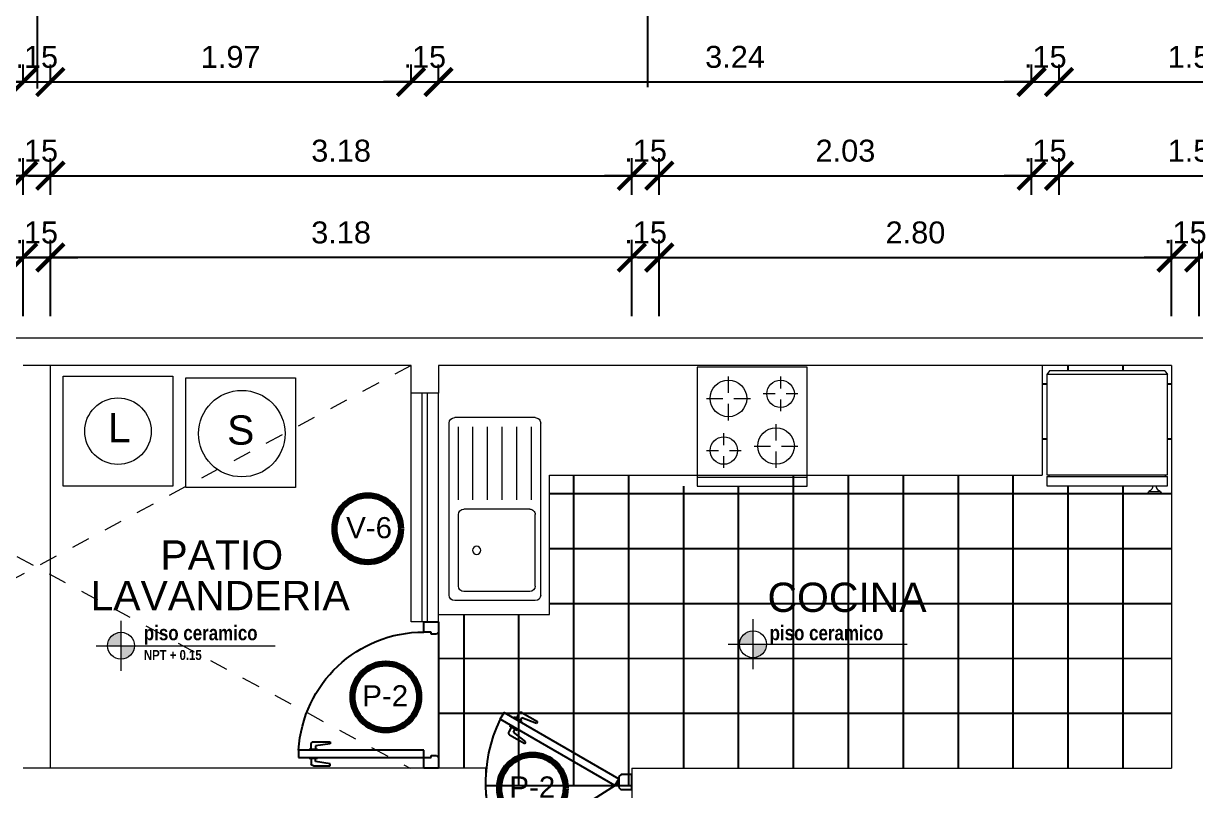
# Model space of a CAD drawing. Header units: millimetres. Extents: x 2204.1 to 2242.3, y 1175.1 to 1221.8.
# Drawn here: x 2222.77 to 2229.17, y 1212.02 to 1216.21 of the extents above; entities that cross this region are included whole.
import ezdxf
from ezdxf.enums import TextEntityAlignment as Align

# ---------------------------------------------------------------- set-up
doc = ezdxf.new("R2010")
doc.units = ezdxf.units.MM
doc.linetypes.add('DASHDOT', pattern=[1, 0.5, -0.25, 0, -0.25])
doc.linetypes.add('HIDDEN2', pattern=[0.1875, 0.125, -0.0625])
for name, color, linetype, lineweight in [('01', 1, 'Continuous', 5), ('mobiliario', 2, 'Continuous', 18), ('MURO ALTO', 6, 'Continuous', 18), ('MURO BAJO', 3, 'Continuous', 18), ('puertas', 2, 'Continuous', 13), ('TEXTO', 4, 'Continuous', 5), ('VIDRIOS', 124, 'Continuous', 18)]:
    doc.layers.add(name, color=color, linetype=linetype, lineweight=lineweight)
for name, color, linetype in [('02', 7, 'Continuous'), ('06', 6, 'Continuous'), ('CORTE', 8, 'Continuous'), ('DETALLES PUERTAS', 8, 'Continuous'), ('muros', 1, 'Continuous'), ('Textura LINEAS', 253, 'HIDDEN2')]:
    doc.layers.add(name, color=color, linetype=linetype)
doc.styles.add('ROMAND', font='arial.ttf')
doc.styles.get("Standard").update_dxf_attribs({"font": 'arial.ttf'})
doc.styles.add('technicbold', font='techb___.ttf', dxfattribs={"height": 0.17})
doc.dimstyles.new('ARVIM', dxfattribs={"dimscale": 0.12, "dimtxt": 1, "dimasz": 1.25, "dimexe": 0.8, "dimexo": 1, "dimtad": 2, "dimtih": 1, "dimtoh": 1, "dimzin": 4, "dimdsep": 46, "dimtxsty": 'ROMAND', "dimblk": 'ARCHTICK', "dimcen": 0, "dimdle": 1, "dimclrd": 1, "dimclre": 1, "dimclrt": 251, "dimadec": 0, "dimazin": 0, "dimtfac": 1, "dimtix": 1, "dimtmove": 0, "dimatfit": 3, "dimldrblk": 'ARCHTICK', "dimfxl": 1, "dimarcsym": 0})

# ---------------------------------------------------------------- blocks, each defined once
blk = doc.blocks.new('REFR')
for p, q in [((-23.389, 640.2379), (-23.369, 640.2529)), ((-23.369, 640.2529), (-22.8279, 640.2529)), ((-23.369, 639.6014), (-23.369, 640.2529)), ((-22.8279, 640.2529), (-22.8279, 639.6014)), ((-22.8179, 640.2529), (-22.8179, 639.6014)), ((-22.8179, 640.2529), (-22.7679, 640.2529)), ((-22.7679, 640.2529), (-22.7679, 639.6014)), ((-23.389, 639.6164), (-23.389, 640.2379)), ((-22.8279, 640.2429), (-22.8179, 640.2429)), ((-22.7379, 639.7014), (-22.7379, 639.6414)), ((-22.7279, 639.7014), (-22.7279, 639.6414)), ((-23.389, 639.6164), (-23.369, 639.6014)), ((-22.8279, 639.6014), (-23.369, 639.6014)), ((-22.8179, 639.6114), (-22.8279, 639.6114)), ((-22.7679, 639.6014), (-22.8179, 639.6014))]:
    blk.add_line(p, q)
for centre, radius, start, end in [((-22.7668, 639.7122), 0.0308, 267.90001, 339.48012), ((-22.7329, 639.7014), 0.005, 0, 180), ((-22.7668, 639.6306), 0.0308, 20.51988, 92.09999), ((-22.7329, 639.6414), 0.005, 180, 0)]:
    blk.add_arc(centre, radius, start, end)
blk = doc.blocks.new('BVCXX')
at = {"layer": 'mobiliario'}
for p, q in [((8.1577, -70.0342), (7.5577, -70.0342)), ((7.5577, -70.0342), (7.5577, -70.6842)), ((8.1577, -70.6842), (8.1577, -70.0342)), ((8.1577, -70.0842), (7.5577, -70.0842)), ((7.7277, -70.1342), (7.7277, -70.2242)), ((8.0127, -70.1342), (8.0127, -70.1992)), ((7.9827, -70.2292), (7.9177, -70.2292)), ((8.1077, -70.2292), (8.0427, -70.2292)), ((7.6977, -70.2542), (7.6077, -70.2542)), ((7.7277, -70.2842), (7.7277, -70.3742)), ((7.8477, -70.2542), (7.7577, -70.2542)), ((8.0127, -70.2592), (8.0127, -70.3242)), ((7.9877, -70.3942), (7.9877, -70.4842)), ((7.7027, -70.5092), (7.7027, -70.4442)), ((7.6077, -70.5392), (7.6727, -70.5392)), ((7.7327, -70.5392), (7.7977, -70.5392)), ((7.9577, -70.5142), (7.8677, -70.5142)), ((7.9877, -70.5442), (7.9877, -70.6342)), ((8.1077, -70.5142), (8.0177, -70.5142)), ((7.7027, -70.6342), (7.7027, -70.5692)), ((7.5577, -70.6842), (8.1577, -70.6842))]:
    blk.add_line(p, q, dxfattribs=at)
for centre, radius in [((7.7277, -70.2542), 0.1), ((8.0127, -70.2292), 0.075), ((7.9877, -70.5142), 0.1), ((7.7027, -70.5392), 0.075)]:
    blk.add_circle(centre, radius, dxfattribs=at)
blk = doc.blocks.new('puerta vai ven')
at = {"layer": '02'}
for p, q in [((656.305, 163.5864), (656.305, 163.5346)), ((656.379, 163.5864), (656.305, 163.5864)), ((656.379, 163.5864), (656.379, 163.5346)), ((656.305, 163.5346), (656.3156, 163.524)), ((656.3156, 163.524), (656.3684, 163.524)), ((656.3462, 163.524), (656.6918, 162.9817)), ((656.3684, 163.524), (656.379, 163.5346)), ((656.01, 163.0614), (656.0523, 163.1347)), ((656.0615, 163.1294), (656.0336, 163.06)), ((656.0523, 163.1347), (656.0615, 163.1294)), ((656.1485, 163.0791), (656.1023, 163.0203)), ((656.1153, 163.0006), (656.1576, 163.0738)), ((656.1576, 163.0738), (656.1485, 163.0791)), ((656.0368, 163.0337), (656.0139, 163.0469)), ((656.0526, 163.0612), (656.0315, 163.0246)), ((656.0315, 163.0246), (656.0361, 163.0219)), ((656.0336, 163.06), (656.0474, 163.052)), ((656.0572, 163.0585), (656.0526, 163.0612)), ((656.0727, 163.0008), (656.0939, 163.0374)), ((656.1023, 163.0203), (656.0886, 163.0282)), ((656.0939, 163.0374), (656.0893, 163.04)), ((656.0681, 163.0034), (656.0727, 163.0008)), ((656.078, 163.0099), (656.1009, 162.9967))]:
    blk.add_line(p, q, dxfattribs=at)
blk.add_lwpolyline([(656.326, 163.524), (656.358, 163.5055), (656.0408, 162.956), (656.0087, 162.9745)], close=True, dxfattribs=at)
for centre, radius, start, end in [((656.0192, 163.0561), 0.0106, 150, 240), ((656.3426, 163.5698), 0.6839, 243.8159, 300.7054), ((656.1062, 163.0059), 0.0106, 240, 330)]:
    blk.add_arc(centre, radius, start, end, dxfattribs=at)
blk = doc.blocks.new('A$C36C01319')
at = {"layer": '02', "xscale": 1.140943848105845, "yscale": 1.140943848105845, "zscale": 1.140943848105845, "rotation": 89.99999999996574}
blk.add_blockref('puerta vai ven', (186.6428, -748.4691), dxfattribs=at)
blk = doc.blocks.new('p7')
at = {"layer": 'DETALLES PUERTAS', "color": 0, "linetype": 'ByBlock'}
for p, q in [((0.6139, 0.035), (0.6139, 0.635)), ((0.6139, 0.635), (0.6489, 0.635)), ((0.6489, 0.635), (0.6489, 0.035)), ((0.5739, 0.5632), (0.5739, 0.4832)), ((0.6089, 0.5732), (0.5839, 0.5732)), ((0.6089, 0.5832), (0.6089, 0.5432)), ((0.6139, 0.5832), (0.6089, 0.5832)), ((0.6539, 0.5832), (0.6489, 0.5832)), ((0.6539, 0.5432), (0.6539, 0.5832)), ((0.6539, 0.5732), (0.6789, 0.5732)), ((0.6889, 0.5632), (0.6889, 0.4832)), ((0.5839, 0.4832), (0.5939, 0.5532)), ((0.5939, 0.5532), (0.6089, 0.5532)), ((0.6089, 0.5432), (0.6139, 0.5432)), ((0.6489, 0.5432), (0.6539, 0.5432)), ((0.6689, 0.5532), (0.6539, 0.5532)), ((0.6789, 0.4832), (0.6689, 0.5532)), ((0.5739, 0.4832), (0.5839, 0.4832)), ((0.6889, 0.4832), (0.6789, 0.4832)), ((0.0489, 0.035), (0, 0.035)), ((0, 0.035), (0, -0.035)), ((0.0489, 0), (0.0489, 0.035)), ((0.0589, 0), (0.0489, 0)), ((0.0589, -0.025), (0.0589, 0)), ((0.6489, 0.035), (0.6139, 0.035)), ((0.6389, 0), (0.6389, -0.025)), ((0.6489, 0), (0.6389, 0)), ((0.6489, 0.035), (0.6489, 0)), ((0.7, 0.035), (0.6489, 0.035)), ((0.7, -0.035), (0.7, 0.035)), ((0, -0.035), (0.0489, -0.035)), ((0.0489, -0.035), (0.0589, -0.025)), ((0.6389, -0.025), (0.6489, -0.035)), ((0.6489, -0.035), (0.7, -0.035))]:
    blk.add_line(p, q, dxfattribs=at)
for centre, radius, start, end in [((0.6489, 0.035), 0.6, 93.3442, 180), ((0.5839, 0.5632), 0.01, 90, 180), ((0.6789, 0.5632), 0.01, 0, 90)]:
    blk.add_arc(centre, radius, start, end, dxfattribs=at)
blk = doc.blocks.new('lav')
for p, q in [((0, 0.47), (0, -0.47)), ((0.47, 0.5), (0.03, 0.5)), ((0.44, 0.45), (0.08, 0.45)), ((0.5, 0.47), (0.5, -0.47)), ((0.05, 0.42), (0.05, 0.03)), ((0.47, 0.42), (0.47, 0.03)), ((0.44, 0), (0.08, 0)), ((0.05, -0.05), (0.05, -0.45)), ((0.13, -0.05), (0.13, -0.45)), ((0.21, -0.05), (0.21, -0.45)), ((0.29, -0.05), (0.29, -0.45)), ((0.37, -0.05), (0.37, -0.45)), ((0.45, -0.05), (0.45, -0.45)), ((0.47, -0.5), (0.03, -0.5))]:
    blk.add_line(p, q)
blk.add_circle((0.15, 0.225), 0.0227)
for centre, start, end in [((0.03, 0.47), 90, 180), ((0.08, 0.42), 90, 180), ((0.44, 0.42), 0, 90), ((0.47, 0.47), 0, 90), ((0.08, 0.03), 180, 270), ((0.44, 0.03), 270, 0), ((0.03, -0.47), 180, 270), ((0.47, -0.47), 270, 0)]:
    blk.add_arc(centre, 0.03, start, end)
blk = doc.blocks.new('Nivel')
at = {"layer": '01', "ltscale": 0.8}
h = blk.add_hatch(color=256, dxfattribs=at)
h.paths.add_polyline_path([(0, 0), (0, 0.14, 0.414214), (-0.14, 0)])
h.paths.add_polyline_path([(0, 0), (0, -0.14, 0.414214), (0.14, 0)])
for p, q in [((0, 0.26), (0, -0.26)), ((-0.26, 0), (1.606, 0)), ((0, 0), (0, 0)), ((0, 0), (0, 0))]:
    blk.add_line(p, q, dxfattribs=at)
blk.add_circle((0, 0), 0.14, dxfattribs=at)
blk = doc.blocks.new('_ARCHTICK')
at = {"color": 0, "linetype": 'ByBlock', "const_width": 0.15}
blk.add_lwpolyline([(-0.5, -0.5), (0.5, 0.5)], dxfattribs=at)
blk = doc.blocks.new('*D90')
at = {"layer": 'DEFPOINTS', "color": 0, "transparency": 16777216}
for p in [(2222.7703, 1215.8877), (2222.7703, 1215.3327), (2220.8, 1214.3385)]:
    blk.add_point(p, dxfattribs=at)
at = {"layer": 'muros', "color": 1, "lineweight": -2, "transparency": 16777216}
for p, q in [((2220.8, 1215.8757), (2220.8, 1215.9837)), ((2222.7703, 1215.8757), (2222.7703, 1215.9837)), ((2220.68, 1215.8877), (2222.8903, 1215.8877))]:
    blk.add_line(p, q, dxfattribs=at)
at = {"layer": 'muros', "color": 1, "lineweight": -2, "transparency": 16777216, "xscale": 0.15, "yscale": 0.15, "zscale": 0.15, "rotation": 180}
blk.add_blockref('_ARCHTICK', (2220.8, 1215.8877), dxfattribs=at)
at = {"layer": 'muros', "color": 1, "lineweight": -2, "transparency": 16777216, "xscale": 0.15, "yscale": 0.15, "zscale": 0.15}
blk.add_blockref('_ARCHTICK', (2222.7703, 1215.8877), dxfattribs=at)
at = {"layer": 'muros', "color": 251, "lineweight": 200, "transparency": 16777216, "insert": (2221.7851, 1216.024), "char_height": 0.12, "attachment_point": 5, "style": 'ROMAND'}
blk.add_mtext('1.97', dxfattribs=at)
blk = doc.blocks.new('*D91')
at = {"layer": 'DEFPOINTS', "color": 0, "transparency": 16777216}
for p in [(2222.9191, 1215.8877), (2222.7703, 1215.3327), (2222.9191, 1215.3327)]:
    blk.add_point(p, dxfattribs=at)
at = {"layer": 'muros', "color": 1, "lineweight": -2, "transparency": 16777216}
for p, q in [((2222.7703, 1215.8757), (2222.7703, 1215.9837)), ((2222.9191, 1215.8757), (2222.9191, 1215.9837)), ((2222.7703, 1215.8877), (2222.6203, 1215.8877)), ((2222.7703, 1215.8877), (2222.9191, 1215.8877)), ((2222.9191, 1215.8877), (2223.0691, 1215.8877))]:
    blk.add_line(p, q, dxfattribs=at)
at = {"layer": 'muros', "color": 1, "lineweight": -2, "transparency": 16777216, "xscale": 0.15, "yscale": 0.15, "zscale": 0.15}
blk.add_blockref('_ARCHTICK', (2222.7703, 1215.8877), dxfattribs=at)
at = {"layer": 'muros', "color": 1, "lineweight": -2, "transparency": 16777216, "xscale": 0.15, "yscale": 0.15, "zscale": 0.15, "rotation": 180}
blk.add_blockref('_ARCHTICK', (2222.9191, 1215.8877), dxfattribs=at)
at = {"layer": 'muros', "color": 251, "lineweight": 200, "transparency": 16777216, "insert": (2222.8447, 1216.024), "char_height": 0.12, "attachment_point": 5, "style": 'ROMAND'}
blk.add_mtext('.15', dxfattribs=at)
blk = doc.blocks.new('*D92')
at = {"layer": 'DEFPOINTS', "color": 0, "transparency": 16777216}
for p in [(2224.8893, 1215.8877), (2222.9191, 1215.3327), (2224.8893, 1214.3385)]:
    blk.add_point(p, dxfattribs=at)
at = {"layer": 'muros', "color": 1, "lineweight": -2, "transparency": 16777216}
for p, q in [((2222.9191, 1215.8757), (2222.9191, 1215.9837)), ((2224.8893, 1215.8757), (2224.8893, 1215.9837)), ((2222.7991, 1215.8877), (2225.0093, 1215.8877))]:
    blk.add_line(p, q, dxfattribs=at)
at = {"layer": 'muros', "color": 1, "lineweight": -2, "transparency": 16777216, "xscale": 0.15, "yscale": 0.15, "zscale": 0.15, "rotation": 180}
blk.add_blockref('_ARCHTICK', (2222.9191, 1215.8877), dxfattribs=at)
at = {"layer": 'muros', "color": 1, "lineweight": -2, "transparency": 16777216, "xscale": 0.15, "yscale": 0.15, "zscale": 0.15}
blk.add_blockref('_ARCHTICK', (2224.8893, 1215.8877), dxfattribs=at)
at = {"layer": 'muros', "color": 251, "lineweight": 200, "transparency": 16777216, "insert": (2223.9042, 1216.024), "char_height": 0.12, "attachment_point": 5, "style": 'ROMAND'}
blk.add_mtext('1.97', dxfattribs=at)
blk = doc.blocks.new('*D93')
at = {"layer": 'DEFPOINTS', "color": 0, "transparency": 16777216}
for p in [(2225.0393, 1215.8878), (2224.8893, 1214.3385), (2225.0393, 1214.3385)]:
    blk.add_point(p, dxfattribs=at)
at = {"layer": 'muros', "color": 1, "lineweight": -2, "transparency": 16777216}
for p, q in [((2224.8893, 1215.8758), (2224.8893, 1215.9838)), ((2225.0393, 1215.8758), (2225.0393, 1215.9838)), ((2224.8893, 1215.8878), (2224.7393, 1215.8878)), ((2224.8893, 1215.8878), (2225.0393, 1215.8878)), ((2225.0393, 1215.8878), (2225.1893, 1215.8878))]:
    blk.add_line(p, q, dxfattribs=at)
at = {"layer": 'muros', "color": 1, "lineweight": -2, "transparency": 16777216, "xscale": 0.15, "yscale": 0.15, "zscale": 0.15}
blk.add_blockref('_ARCHTICK', (2224.8893, 1215.8878), dxfattribs=at)
at = {"layer": 'muros', "color": 1, "lineweight": -2, "transparency": 16777216, "xscale": 0.15, "yscale": 0.15, "zscale": 0.15, "rotation": 180}
blk.add_blockref('_ARCHTICK', (2225.0393, 1215.8878), dxfattribs=at)
at = {"layer": 'muros', "color": 251, "lineweight": 200, "transparency": 16777216, "insert": (2224.9643, 1216.0241), "char_height": 0.12, "attachment_point": 5, "style": 'ROMAND'}
blk.add_mtext('.15', dxfattribs=at)
blk = doc.blocks.new('*D94')
at = {"layer": 'DEFPOINTS', "color": 0, "transparency": 16777216}
for p in [(2228.2788, 1215.8878), (2228.2788, 1215.3328), (2225.0393, 1214.3385)]:
    blk.add_point(p, dxfattribs=at)
at = {"layer": 'muros', "color": 1, "lineweight": -2, "transparency": 16777216}
for p, q in [((2225.0393, 1215.8758), (2225.0393, 1215.9838)), ((2228.2788, 1215.8758), (2228.2788, 1215.9838)), ((2224.9193, 1215.8878), (2228.3988, 1215.8878))]:
    blk.add_line(p, q, dxfattribs=at)
at = {"layer": 'muros', "color": 1, "lineweight": -2, "transparency": 16777216, "xscale": 0.15, "yscale": 0.15, "zscale": 0.15, "rotation": 180}
blk.add_blockref('_ARCHTICK', (2225.0393, 1215.8878), dxfattribs=at)
at = {"layer": 'muros', "color": 1, "lineweight": -2, "transparency": 16777216, "xscale": 0.15, "yscale": 0.15, "zscale": 0.15}
blk.add_blockref('_ARCHTICK', (2228.2788, 1215.8878), dxfattribs=at)
at = {"layer": 'muros', "color": 251, "lineweight": 200, "transparency": 16777216, "insert": (2226.659, 1216.0241), "char_height": 0.12, "attachment_point": 5, "style": 'ROMAND'}
blk.add_mtext('3.24', dxfattribs=at)
blk = doc.blocks.new('*D95')
at = {"layer": 'DEFPOINTS', "color": 0, "transparency": 16777216}
for p in [(2228.4288, 1215.8878), (2228.4288, 1215.3328), (2228.2788, 1214.3385)]:
    blk.add_point(p, dxfattribs=at)
at = {"layer": 'muros', "color": 1, "lineweight": -2, "transparency": 16777216}
for p, q in [((2228.2788, 1215.8758), (2228.2788, 1215.9838)), ((2228.4288, 1215.8758), (2228.4288, 1215.9838)), ((2228.2788, 1215.8878), (2228.1288, 1215.8878)), ((2228.2788, 1215.8878), (2228.4288, 1215.8878)), ((2228.4288, 1215.8878), (2228.5788, 1215.8878))]:
    blk.add_line(p, q, dxfattribs=at)
at = {"layer": 'muros', "color": 1, "lineweight": -2, "transparency": 16777216, "xscale": 0.15, "yscale": 0.15, "zscale": 0.15}
blk.add_blockref('_ARCHTICK', (2228.2788, 1215.8878), dxfattribs=at)
at = {"layer": 'muros', "color": 1, "lineweight": -2, "transparency": 16777216, "xscale": 0.15, "yscale": 0.15, "zscale": 0.15, "rotation": 180}
blk.add_blockref('_ARCHTICK', (2228.4288, 1215.8878), dxfattribs=at)
at = {"layer": 'muros', "color": 251, "lineweight": 200, "transparency": 16777216, "insert": (2228.3538, 1216.0241), "char_height": 0.12, "attachment_point": 5, "style": 'ROMAND'}
blk.add_mtext('.15', dxfattribs=at)
blk = doc.blocks.new('*D96')
at = {"layer": 'DEFPOINTS', "color": 0, "transparency": 16777216}
for p in [(2229.9419, 1215.8878), (2229.9419, 1215.3327), (2228.4288, 1214.3385)]:
    blk.add_point(p, dxfattribs=at)
at = {"layer": 'muros', "color": 1, "lineweight": -2, "transparency": 16777216}
for p, q in [((2228.4288, 1215.8758), (2228.4288, 1215.9838)), ((2229.9419, 1215.8758), (2229.9419, 1215.9838)), ((2228.3088, 1215.8878), (2230.0619, 1215.8878))]:
    blk.add_line(p, q, dxfattribs=at)
at = {"layer": 'muros', "color": 1, "lineweight": -2, "transparency": 16777216, "xscale": 0.15, "yscale": 0.15, "zscale": 0.15, "rotation": 180}
blk.add_blockref('_ARCHTICK', (2228.4288, 1215.8878), dxfattribs=at)
at = {"layer": 'muros', "color": 1, "lineweight": -2, "transparency": 16777216, "xscale": 0.15, "yscale": 0.15, "zscale": 0.15}
blk.add_blockref('_ARCHTICK', (2229.9419, 1215.8878), dxfattribs=at)
at = {"layer": 'muros', "color": 251, "lineweight": 200, "transparency": 16777216, "insert": (2229.1854, 1216.0241), "char_height": 0.12, "attachment_point": 5, "style": 'ROMAND'}
blk.add_mtext('1.51', dxfattribs=at)
blk = doc.blocks.new('*D107')
at = {"layer": 'DEFPOINTS', "color": 0, "transparency": 16777216}
for p in [(2219.5938, 1215.3753), (2219.5938, 1215.1519), (2222.7703, 1215.1519)]:
    blk.add_point(p, dxfattribs=at)
at = {"layer": 'muros', "color": 1, "lineweight": -2, "transparency": 16777216}
for p, q in [((2219.5938, 1215.2719), (2219.5938, 1215.4713)), ((2222.7703, 1215.2719), (2222.7703, 1215.4713)), ((2222.8903, 1215.3753), (2219.4738, 1215.3753))]:
    blk.add_line(p, q, dxfattribs=at)
at = {"layer": 'muros', "color": 1, "lineweight": -2, "transparency": 16777216, "xscale": 0.15, "yscale": 0.15, "zscale": 0.15, "rotation": 180}
blk.add_blockref('_ARCHTICK', (2219.5938, 1215.3753), dxfattribs=at)
at = {"layer": 'muros', "color": 1, "lineweight": -2, "transparency": 16777216, "xscale": 0.15, "yscale": 0.15, "zscale": 0.15}
blk.add_blockref('_ARCHTICK', (2222.7703, 1215.3753), dxfattribs=at)
at = {"layer": 'muros', "color": 251, "lineweight": 200, "transparency": 16777216, "insert": (2221.182, 1215.5116), "char_height": 0.12, "attachment_point": 5, "style": 'ROMAND'}
blk.add_mtext('3.18', dxfattribs=at)
blk = doc.blocks.new('*D108')
at = {"layer": 'DEFPOINTS', "color": 0, "transparency": 16777216}
for p in [(2222.7703, 1215.3753), (2222.7703, 1214.292), (2222.9191, 1214.292)]:
    blk.add_point(p, dxfattribs=at)
at = {"layer": 'muros', "color": 1, "lineweight": -2, "transparency": 16777216}
for p, q in [((2222.7703, 1215.3633), (2222.7703, 1215.4713)), ((2222.9191, 1215.3633), (2222.9191, 1215.4713)), ((2222.7703, 1215.3753), (2222.6203, 1215.3753)), ((2222.9191, 1215.3753), (2222.7703, 1215.3753)), ((2222.9191, 1215.3753), (2223.0691, 1215.3753))]:
    blk.add_line(p, q, dxfattribs=at)
at = {"layer": 'muros', "color": 1, "lineweight": -2, "transparency": 16777216, "xscale": 0.15, "yscale": 0.15, "zscale": 0.15}
blk.add_blockref('_ARCHTICK', (2222.7703, 1215.3753), dxfattribs=at)
at = {"layer": 'muros', "color": 1, "lineweight": -2, "transparency": 16777216, "xscale": 0.15, "yscale": 0.15, "zscale": 0.15, "rotation": 180}
blk.add_blockref('_ARCHTICK', (2222.9191, 1215.3753), dxfattribs=at)
at = {"layer": 'muros', "color": 251, "lineweight": 200, "transparency": 16777216, "insert": (2222.8447, 1215.5115), "char_height": 0.12, "attachment_point": 5, "style": 'ROMAND'}
blk.add_mtext('.15', dxfattribs=at)
blk = doc.blocks.new('*D109')
at = {"layer": 'DEFPOINTS', "color": 0, "transparency": 16777216}
for p in [(2226.0955, 1215.3753), (2222.9191, 1215.1519), (2226.0955, 1215.1519)]:
    blk.add_point(p, dxfattribs=at)
at = {"layer": 'muros', "color": 1, "lineweight": -2, "transparency": 16777216}
for p, q in [((2222.9191, 1215.2719), (2222.9191, 1215.4713)), ((2226.0955, 1215.2719), (2226.0955, 1215.4713)), ((2222.7991, 1215.3753), (2226.2155, 1215.3753))]:
    blk.add_line(p, q, dxfattribs=at)
at = {"layer": 'muros', "color": 1, "lineweight": -2, "transparency": 16777216, "xscale": 0.15, "yscale": 0.15, "zscale": 0.15, "rotation": 180}
blk.add_blockref('_ARCHTICK', (2222.9191, 1215.3753), dxfattribs=at)
at = {"layer": 'muros', "color": 1, "lineweight": -2, "transparency": 16777216, "xscale": 0.15, "yscale": 0.15, "zscale": 0.15}
blk.add_blockref('_ARCHTICK', (2226.0955, 1215.3753), dxfattribs=at)
at = {"layer": 'muros', "color": 251, "lineweight": 200, "transparency": 16777216, "insert": (2224.5073, 1215.5116), "char_height": 0.12, "attachment_point": 5, "style": 'ROMAND'}
blk.add_mtext('3.18', dxfattribs=at)
blk = doc.blocks.new('*D110')
at = {"layer": 'DEFPOINTS', "color": 0, "transparency": 16777216}
for p in [(2226.0955, 1215.3753), (2226.0955, 1211.9424), (2226.2455, 1211.9424)]:
    blk.add_point(p, dxfattribs=at)
at = {"layer": 'muros', "color": 1, "lineweight": -2, "transparency": 16777216}
for p, q in [((2226.0955, 1215.3633), (2226.0955, 1215.4713)), ((2226.2455, 1215.3633), (2226.2455, 1215.4713)), ((2226.0955, 1215.3753), (2225.9455, 1215.3753)), ((2226.2455, 1215.3753), (2226.0955, 1215.3753)), ((2226.2455, 1215.3753), (2226.3955, 1215.3753))]:
    blk.add_line(p, q, dxfattribs=at)
at = {"layer": 'muros', "color": 1, "lineweight": -2, "transparency": 16777216, "xscale": 0.15, "yscale": 0.15, "zscale": 0.15}
blk.add_blockref('_ARCHTICK', (2226.0955, 1215.3753), dxfattribs=at)
at = {"layer": 'muros', "color": 1, "lineweight": -2, "transparency": 16777216, "xscale": 0.15, "yscale": 0.15, "zscale": 0.15, "rotation": 180}
blk.add_blockref('_ARCHTICK', (2226.2455, 1215.3753), dxfattribs=at)
at = {"layer": 'muros', "color": 251, "lineweight": 200, "transparency": 16777216, "insert": (2226.1705, 1215.5115), "char_height": 0.12, "attachment_point": 5, "style": 'ROMAND'}
blk.add_mtext('.15', dxfattribs=at)
blk = doc.blocks.new('*D111')
at = {"layer": 'DEFPOINTS', "color": 0, "transparency": 16777216}
for p in [(2228.2788, 1215.3753), (2226.2455, 1215.1519), (2228.2788, 1215.1519)]:
    blk.add_point(p, dxfattribs=at)
at = {"layer": 'muros', "color": 1, "lineweight": -2, "transparency": 16777216}
for p, q in [((2226.2455, 1215.2719), (2226.2455, 1215.4713)), ((2228.2788, 1215.2719), (2228.2788, 1215.4713)), ((2226.1255, 1215.3753), (2228.3988, 1215.3753))]:
    blk.add_line(p, q, dxfattribs=at)
at = {"layer": 'muros', "color": 1, "lineweight": -2, "transparency": 16777216, "xscale": 0.15, "yscale": 0.15, "zscale": 0.15, "rotation": 180}
blk.add_blockref('_ARCHTICK', (2226.2455, 1215.3753), dxfattribs=at)
at = {"layer": 'muros', "color": 1, "lineweight": -2, "transparency": 16777216, "xscale": 0.15, "yscale": 0.15, "zscale": 0.15}
blk.add_blockref('_ARCHTICK', (2228.2788, 1215.3753), dxfattribs=at)
at = {"layer": 'muros', "color": 251, "lineweight": 200, "transparency": 16777216, "insert": (2227.2622, 1215.5116), "char_height": 0.12, "attachment_point": 5, "style": 'ROMAND'}
blk.add_mtext('2.03', dxfattribs=at)
blk = doc.blocks.new('*D112')
at = {"layer": 'DEFPOINTS', "color": 0, "transparency": 16777216}
for p in [(2228.4288, 1215.3753), (2228.2788, 1215.1519), (2228.4288, 1215.1519)]:
    blk.add_point(p, dxfattribs=at)
at = {"layer": 'muros', "color": 1, "lineweight": -2, "transparency": 16777216}
for p, q in [((2228.2788, 1215.2719), (2228.2788, 1215.4713)), ((2228.4288, 1215.2719), (2228.4288, 1215.4713)), ((2228.2788, 1215.3753), (2228.1288, 1215.3753)), ((2228.2788, 1215.3753), (2228.4288, 1215.3753)), ((2228.4288, 1215.3753), (2228.5788, 1215.3753))]:
    blk.add_line(p, q, dxfattribs=at)
at = {"layer": 'muros', "color": 1, "lineweight": -2, "transparency": 16777216, "xscale": 0.15, "yscale": 0.15, "zscale": 0.15}
blk.add_blockref('_ARCHTICK', (2228.2788, 1215.3753), dxfattribs=at)
at = {"layer": 'muros', "color": 1, "lineweight": -2, "transparency": 16777216, "xscale": 0.15, "yscale": 0.15, "zscale": 0.15, "rotation": 180}
blk.add_blockref('_ARCHTICK', (2228.4288, 1215.3753), dxfattribs=at)
at = {"layer": 'muros', "color": 251, "lineweight": 200, "transparency": 16777216, "insert": (2228.3538, 1215.5115), "char_height": 0.12, "attachment_point": 5, "style": 'ROMAND'}
blk.add_mtext('.15', dxfattribs=at)
blk = doc.blocks.new('*D113')
at = {"layer": 'DEFPOINTS', "color": 0, "transparency": 16777216}
for p in [(2229.9419, 1215.3753), (2228.4288, 1215.1519), (2229.9419, 1215.1519)]:
    blk.add_point(p, dxfattribs=at)
at = {"layer": 'muros', "color": 1, "lineweight": -2, "transparency": 16777216}
for p, q in [((2228.4288, 1215.2719), (2228.4288, 1215.4713)), ((2229.9419, 1215.2719), (2229.9419, 1215.4713)), ((2228.3088, 1215.3753), (2230.0619, 1215.3753))]:
    blk.add_line(p, q, dxfattribs=at)
at = {"layer": 'muros', "color": 1, "lineweight": -2, "transparency": 16777216, "xscale": 0.15, "yscale": 0.15, "zscale": 0.15, "rotation": 180}
blk.add_blockref('_ARCHTICK', (2228.4288, 1215.3753), dxfattribs=at)
at = {"layer": 'muros', "color": 1, "lineweight": -2, "transparency": 16777216, "xscale": 0.15, "yscale": 0.15, "zscale": 0.15}
blk.add_blockref('_ARCHTICK', (2229.9419, 1215.3753), dxfattribs=at)
at = {"layer": 'muros', "color": 251, "lineweight": 200, "transparency": 16777216, "insert": (2229.1854, 1215.5115), "char_height": 0.12, "attachment_point": 5, "style": 'ROMAND'}
blk.add_mtext('1.51', dxfattribs=at)
blk = doc.blocks.new('*D154')
at = {"layer": 'DEFPOINTS', "color": 0, "transparency": 16777216}
for p in [(2222.7703, 1214.9285), (2219.5938, 1214.4885), (2222.7703, 1214.4887)]:
    blk.add_point(p, dxfattribs=at)
at = {"layer": 'muros', "color": 1, "lineweight": -2, "transparency": 16777216}
for p, q in [((2219.5938, 1214.6085), (2219.5938, 1215.0245)), ((2222.7703, 1214.6087), (2222.7703, 1215.0245)), ((2219.4738, 1214.9285), (2222.8903, 1214.9285))]:
    blk.add_line(p, q, dxfattribs=at)
at = {"layer": 'muros', "color": 1, "lineweight": -2, "transparency": 16777216, "xscale": 0.15, "yscale": 0.15, "zscale": 0.15, "rotation": 180}
blk.add_blockref('_ARCHTICK', (2219.5938, 1214.9285), dxfattribs=at)
at = {"layer": 'muros', "color": 1, "lineweight": -2, "transparency": 16777216, "xscale": 0.15, "yscale": 0.15, "zscale": 0.15}
blk.add_blockref('_ARCHTICK', (2222.7703, 1214.9285), dxfattribs=at)
at = {"layer": 'muros', "color": 251, "lineweight": 200, "transparency": 16777216, "insert": (2221.1821, 1215.0648), "char_height": 0.12, "attachment_point": 5, "style": 'ROMAND'}
blk.add_mtext('3.18', dxfattribs=at)
blk = doc.blocks.new('*D155')
at = {"layer": 'DEFPOINTS', "color": 0, "transparency": 16777216}
for p in [(2222.9191, 1214.9285), (2222.7703, 1214.4887), (2222.9191, 1214.4885)]:
    blk.add_point(p, dxfattribs=at)
at = {"layer": 'muros', "color": 1, "lineweight": -2, "transparency": 16777216}
for p, q in [((2222.7703, 1214.6087), (2222.7703, 1215.0245)), ((2222.9191, 1214.6085), (2222.9191, 1215.0245)), ((2222.7703, 1214.9285), (2222.6203, 1214.9285)), ((2222.7703, 1214.9285), (2222.9191, 1214.9285)), ((2222.9191, 1214.9285), (2223.0691, 1214.9285))]:
    blk.add_line(p, q, dxfattribs=at)
at = {"layer": 'muros', "color": 1, "lineweight": -2, "transparency": 16777216, "xscale": 0.15, "yscale": 0.15, "zscale": 0.15}
blk.add_blockref('_ARCHTICK', (2222.7703, 1214.9285), dxfattribs=at)
at = {"layer": 'muros', "color": 1, "lineweight": -2, "transparency": 16777216, "xscale": 0.15, "yscale": 0.15, "zscale": 0.15, "rotation": 180}
blk.add_blockref('_ARCHTICK', (2222.9191, 1214.9285), dxfattribs=at)
at = {"layer": 'muros', "color": 251, "lineweight": 200, "transparency": 16777216, "insert": (2222.8447, 1215.0647), "char_height": 0.12, "attachment_point": 5, "style": 'ROMAND'}
blk.add_mtext('.15', dxfattribs=at)
blk = doc.blocks.new('*D156')
at = {"layer": 'DEFPOINTS', "color": 0, "transparency": 16777216}
for p in [(2222.9191, 1214.9285), (2222.9191, 1214.4885), (2226.0955, 1214.4886)]:
    blk.add_point(p, dxfattribs=at)
at = {"layer": 'muros', "color": 1, "lineweight": -2, "transparency": 16777216}
for p, q in [((2222.9191, 1214.6085), (2222.9191, 1215.0245)), ((2226.0955, 1214.6086), (2226.0955, 1215.0245)), ((2226.2155, 1214.9285), (2222.7991, 1214.9285))]:
    blk.add_line(p, q, dxfattribs=at)
at = {"layer": 'muros', "color": 1, "lineweight": -2, "transparency": 16777216, "xscale": 0.15, "yscale": 0.15, "zscale": 0.15, "rotation": 180}
blk.add_blockref('_ARCHTICK', (2222.9191, 1214.9285), dxfattribs=at)
at = {"layer": 'muros', "color": 1, "lineweight": -2, "transparency": 16777216, "xscale": 0.15, "yscale": 0.15, "zscale": 0.15}
blk.add_blockref('_ARCHTICK', (2226.0955, 1214.9285), dxfattribs=at)
at = {"layer": 'muros', "color": 251, "lineweight": 200, "transparency": 16777216, "insert": (2224.5073, 1215.0648), "char_height": 0.12, "attachment_point": 5, "style": 'ROMAND'}
blk.add_mtext('3.18', dxfattribs=at)
blk = doc.blocks.new('*D157')
at = {"layer": 'DEFPOINTS', "color": 0, "transparency": 16777216}
for p in [(2226.0955, 1214.9285), (2226.0955, 1214.4886), (2226.2455, 1214.4886)]:
    blk.add_point(p, dxfattribs=at)
at = {"layer": 'muros', "color": 1, "lineweight": -2, "transparency": 16777216}
for p, q in [((2226.0955, 1214.6086), (2226.0955, 1215.0245)), ((2226.2455, 1214.6086), (2226.2455, 1215.0245)), ((2226.0955, 1214.9285), (2225.9455, 1214.9285)), ((2226.2455, 1214.9285), (2226.0955, 1214.9285)), ((2226.2455, 1214.9285), (2226.3955, 1214.9285))]:
    blk.add_line(p, q, dxfattribs=at)
at = {"layer": 'muros', "color": 1, "lineweight": -2, "transparency": 16777216, "xscale": 0.15, "yscale": 0.15, "zscale": 0.15}
blk.add_blockref('_ARCHTICK', (2226.0955, 1214.9285), dxfattribs=at)
at = {"layer": 'muros', "color": 1, "lineweight": -2, "transparency": 16777216, "xscale": 0.15, "yscale": 0.15, "zscale": 0.15, "rotation": 180}
blk.add_blockref('_ARCHTICK', (2226.2455, 1214.9285), dxfattribs=at)
at = {"layer": 'muros', "color": 251, "lineweight": 200, "transparency": 16777216, "insert": (2226.1705, 1215.0647), "char_height": 0.12, "attachment_point": 5, "style": 'ROMAND'}
blk.add_mtext('.15', dxfattribs=at)
blk = doc.blocks.new('*D158')
at = {"layer": 'DEFPOINTS', "color": 0, "transparency": 16777216}
for p in [(2229.0437, 1214.9285), (2226.2455, 1214.4886), (2229.0437, 1214.4885)]:
    blk.add_point(p, dxfattribs=at)
at = {"layer": 'muros', "color": 1, "lineweight": -2, "transparency": 16777216}
for p, q in [((2226.2455, 1214.6086), (2226.2455, 1215.0245)), ((2229.0437, 1214.6085), (2229.0437, 1215.0245)), ((2226.1255, 1214.9285), (2229.1637, 1214.9285))]:
    blk.add_line(p, q, dxfattribs=at)
at = {"layer": 'muros', "color": 1, "lineweight": -2, "transparency": 16777216, "xscale": 0.15, "yscale": 0.15, "zscale": 0.15, "rotation": 180}
blk.add_blockref('_ARCHTICK', (2226.2455, 1214.9285), dxfattribs=at)
at = {"layer": 'muros', "color": 1, "lineweight": -2, "transparency": 16777216, "xscale": 0.15, "yscale": 0.15, "zscale": 0.15}
blk.add_blockref('_ARCHTICK', (2229.0437, 1214.9285), dxfattribs=at)
at = {"layer": 'muros', "color": 251, "lineweight": 200, "transparency": 16777216, "insert": (2227.6446, 1215.0647), "char_height": 0.12, "attachment_point": 5, "style": 'ROMAND'}
blk.add_mtext('2.80', dxfattribs=at)
blk = doc.blocks.new('*D159')
at = {"layer": 'DEFPOINTS', "color": 0, "transparency": 16777216}
for p in [(2229.1937, 1214.9285), (2229.0437, 1214.4885), (2229.1937, 1214.4885)]:
    blk.add_point(p, dxfattribs=at)
at = {"layer": 'muros', "color": 1, "lineweight": -2, "transparency": 16777216}
for p, q in [((2229.0437, 1214.6085), (2229.0437, 1215.0245)), ((2229.1937, 1214.6085), (2229.1937, 1215.0245)), ((2229.0437, 1214.9285), (2228.8937, 1214.9285)), ((2229.0437, 1214.9285), (2229.1937, 1214.9285)), ((2229.1937, 1214.9285), (2229.3437, 1214.9285))]:
    blk.add_line(p, q, dxfattribs=at)
at = {"layer": 'muros', "color": 1, "lineweight": -2, "transparency": 16777216, "xscale": 0.15, "yscale": 0.15, "zscale": 0.15}
blk.add_blockref('_ARCHTICK', (2229.0437, 1214.9285), dxfattribs=at)
at = {"layer": 'muros', "color": 1, "lineweight": -2, "transparency": 16777216, "xscale": 0.15, "yscale": 0.15, "zscale": 0.15, "rotation": 180}
blk.add_blockref('_ARCHTICK', (2229.1937, 1214.9285), dxfattribs=at)
at = {"layer": 'muros', "color": 251, "lineweight": 200, "transparency": 16777216, "insert": (2229.1187, 1215.0647), "char_height": 0.12, "attachment_point": 5, "style": 'ROMAND'}
blk.add_mtext('.15', dxfattribs=at)
blk = doc.blocks.new('*D160')
at = {"layer": 'DEFPOINTS', "color": 0, "transparency": 16777216}
for p in [(2232.3441, 1214.9285), (2229.1937, 1214.4885), (2232.3441, 1214.4885)]:
    blk.add_point(p, dxfattribs=at)
at = {"layer": 'muros', "color": 1, "lineweight": -2, "transparency": 16777216}
for p, q in [((2229.1937, 1214.6085), (2229.1937, 1215.0245)), ((2232.3441, 1214.6085), (2232.3441, 1215.0245)), ((2229.0737, 1214.9285), (2232.4641, 1214.9285))]:
    blk.add_line(p, q, dxfattribs=at)
at = {"layer": 'muros', "color": 1, "lineweight": -2, "transparency": 16777216, "xscale": 0.15, "yscale": 0.15, "zscale": 0.15, "rotation": 180}
blk.add_blockref('_ARCHTICK', (2229.1937, 1214.9285), dxfattribs=at)
at = {"layer": 'muros', "color": 1, "lineweight": -2, "transparency": 16777216, "xscale": 0.15, "yscale": 0.15, "zscale": 0.15}
blk.add_blockref('_ARCHTICK', (2232.3441, 1214.9285), dxfattribs=at)
at = {"layer": 'muros', "color": 251, "lineweight": 200, "transparency": 16777216, "insert": (2230.7689, 1215.0648), "char_height": 0.12, "attachment_point": 5, "style": 'ROMAND'}
blk.add_mtext('3.15', dxfattribs=at)

msp = doc.modelspace()

# ---------------------------------------------------------------- linework, layer by layer
at = {"layer": 'CORTE', "color": 11, "linetype": 'DASHDOT'}
for points in [[(2222.8491, 1215.8514), (2222.8491, 1217.2074)], [(2226.1833, 1215.8586), (2226.1833, 1217.2074)]]:
    msp.add_lwpolyline(points, dxfattribs=at)
at = {"layer": 'mobiliario'}
for p, q in [((2228.3365, 1214.3385), (2228.3365, 1213.7389)), ((2225.6461, 1213.7389), (2228.3365, 1213.7389)), ((2225.6461, 1212.9774), (2225.6461, 1213.7389)), ((2225.0393, 1212.9774), (2225.6461, 1212.9774))]:
    msp.add_line(p, q, dxfattribs=at)
for points in [[(2222.9884, 1214.2795), (2223.5884, 1214.2795), (2223.5884, 1213.6795), (2222.9884, 1213.6795)], [(2223.6591, 1213.6721), (2223.6591, 1214.2721), (2224.2591, 1214.2721), (2224.2591, 1213.6721)]]:
    msp.add_lwpolyline(points, close=True, dxfattribs=at)
for centre, radius in [((2223.9648, 1213.9662), 0.2362), ((2223.2884, 1213.9795), 0.1816)]:
    msp.add_circle(centre, radius, dxfattribs=at)
at = {"layer": 'MURO ALTO'}
for p, q in [((2234.8441, 1214.4885), (2213.9956, 1214.4885)), ((2224.3445, 1214.4885), (2224.3445, 1214.4885)), ((2224.8893, 1214.3385), (2222.7703, 1214.3385)), ((2228.2788, 1214.3385), (2225.0393, 1214.3385)), ((2229.0437, 1214.3385), (2228.2788, 1214.3385)), ((2229.0437, 1214.3385), (2229.0437, 1212.1388)), ((2225.2959, 1212.1388), (2222.7703, 1212.1388)), ((2224.3441, 1212.1387), (2224.3441, 1212.1385)), ((2224.3441, 1212.1387), (2224.3441, 1212.1385)), ((2224.3441, 1212.1385), (2224.3441, 1212.1387)), ((2224.3441, 1212.1387), (2224.3441, 1212.1385)), ((2225.2959, 1212.1388), (2225.2959, 1211.9887)), ((2226.0955, 1212.1388), (2229.0437, 1212.1388)), ((2226.0955, 1212.1388), (2226.0955, 1210.3889)), ((2226.0955, 1212.1388), (2226.0955, 1210.3889))]:
    msp.add_line(p, q, dxfattribs=at)
msp.add_lwpolyline([(2225.0393, 1214.3381), (2225.0393, 1214.1881), (2224.8893, 1214.1881), (2224.8893, 1214.3381)], dxfattribs=at)
at = {"layer": 'MURO BAJO'}
for p, q in [((2222.9191, 1212.1385), (2222.9191, 1214.3385)), ((2222.9191, 1212.1385), (2222.9191, 1214.3385)), ((2224.8893, 1212.9387), (2224.8893, 1214.1881)), ((2224.8893, 1212.9387), (2224.8893, 1214.1881)), ((2224.8893, 1212.9387), (2224.8893, 1214.1881)), ((2225.0393, 1212.9387), (2225.0393, 1214.1881)), ((2225.0393, 1212.9387), (2224.8893, 1212.9387))]:
    msp.add_line(p, q, dxfattribs=at)
at = {"layer": 'muros', "lineweight": 200}
for centre in [(2224.6529, 1213.4465), (2224.7515, 1212.528), (2225.5524, 1212.0296)]:
    msp.add_circle(centre, 0.1824, dxfattribs=at)
at = {"layer": 'Textura LINEAS', "linetype": 'ByBlock'}
for p, q in [((2228.4788, 1214.3091), (2228.4788, 1214.3385)), ((2228.7788, 1214.3091), (2228.7788, 1214.3385)), ((2228.3365, 1214.2387), (2228.3624, 1214.2387)), ((2229.0214, 1214.2387), (2229.0437, 1214.2387)), ((2228.3365, 1213.9387), (2228.3624, 1213.9387)), ((2229.0214, 1213.9387), (2229.0437, 1213.9387)), ((2225.7788, 1212.0434), (2225.7788, 1213.7389)), ((2226.0788, 1212.0434), (2226.0788, 1213.7389)), ((2226.9788, 1212.1387), (2226.9788, 1213.7389)), ((2227.2788, 1212.1387), (2227.2788, 1213.7389)), ((2227.5788, 1212.1387), (2227.5788, 1213.7389)), ((2227.8788, 1212.1387), (2227.8788, 1213.7389)), ((2228.1788, 1212.1387), (2228.1788, 1213.7389)), ((2225.6461, 1213.6388), (2229.0437, 1213.6386)), ((2226.3788, 1212.1388), (2226.3788, 1213.6787)), ((2226.6788, 1212.1388), (2226.6788, 1213.6787)), ((2228.4788, 1212.1386), (2228.4788, 1213.681)), ((2228.7788, 1212.1386), (2228.7788, 1213.681)), ((2225.6461, 1213.3388), (2229.0437, 1213.3386)), ((2225.6461, 1213.0388), (2229.0437, 1213.0386)), ((2225.0394, 1212.9387), (2225.0394, 1212.1387)), ((2225.1788, 1212.1387), (2225.1788, 1212.9774)), ((2225.4788, 1212.0434), (2225.4788, 1212.9774)), ((2225.0394, 1212.7389), (2229.0437, 1212.7386)), ((2225.0394, 1212.4389), (2229.0437, 1212.4386)), ((2225.2959, 1212.0434), (2226.0955, 1212.0434))]:
    msp.add_line(p, q, dxfattribs=at)
at = {"layer": 'VIDRIOS', "linetype": 'HIDDEN2', "ltscale": 0.7}
for p, q in [((2224.8893, 1214.3385), (2220.7999, 1212.1387)), ((2220.7999, 1214.3385), (2224.8844, 1212.1387))]:
    msp.add_line(p, q, dxfattribs=at)
at = {"layer": 'VIDRIOS'}
for p, q in [((2224.9493, 1212.9387), (2224.9493, 1214.1881)), ((2224.9493, 1212.9387), (2224.9493, 1214.1881)), ((2224.9493, 1212.9387), (2224.9493, 1214.1881)), ((2224.9793, 1212.9387), (2224.9793, 1214.1881)), ((2224.9793, 1212.9387), (2224.9793, 1214.1881)), ((2224.9793, 1212.9387), (2224.9793, 1214.1881))]:
    msp.add_line(p, q, dxfattribs=at)

# ---------------------------------------------------------------- block references
at = {"extrusion": (0, 0, -1), "xscale": -1, "zscale": -1, "rotation": 180}
msp.add_blockref('BVCXX', (-2234.6107, 1143.6445), dxfattribs=at)
at = {"layer": '01', "xscale": 0.5247559576633212, "yscale": 0.5247559576633212, "zscale": 0.8073168571284746}
for p in [(2223.305, 1212.8075), (2226.7571, 1212.8155)]:
    msp.add_blockref('Nivel', p, dxfattribs=at)
at = {"layer": '06', "rotation": 180.0000318030684}
msp.add_blockref('A$C36C01319', (2226.0955, 1212.4425), dxfattribs=at)
at = {"layer": 'mobiliario', "extrusion": (0, 0, -1)}
for name, p, xscale, yscale, zscale, rotation in [('REFR', (-2875.9019, 1190.6539), 1.011380793526768, 1.011380793526768, -1.011380793526768, 270), ('lav', (-2225.0977, 1213.5538), 0.999974999576807, 0.999974999576807, -0.999974999576807, 180)]:
    msp.add_blockref(name, p, dxfattribs=dict(at, xscale=xscale, yscale=yscale, zscale=zscale, rotation=rotation))
at = {"layer": 'puertas', "xscale": -1.142242771275091, "yscale": 1.142242771275091, "zscale": 1.142242771275091, "rotation": 90}
msp.add_blockref('p7', (2224.9994, 1212.9383), dxfattribs=at)

# ---------------------------------------------------------------- texts
for s, p in [('L', (2223.2957, 1213.9193)), ('S', (2223.9591, 1213.906)), ('PATIO', (2223.8557, 1213.2233)), ('LAVANDERIA', (2223.8466, 1213.0015)), ('COCINA', (2227.2709, 1212.9921))]:
    msp.add_text(s, height=0.16).set_placement(p, align=Align.CENTER)
at = {"layer": 'muros', "lineweight": 200}
for s, p in [('V-6', (2224.6602, 1213.395)), ('P-2', (2224.7483, 1212.4765)), ('P-2', (2225.5517, 1211.9782))]:
    msp.add_text(s, height=0.11516, dxfattribs=at).set_placement(p, align=Align.CENTER)
at = {"layer": 'TEXTO', "color": 3, "style": 'technicbold'}
for s, height, p in [('piso ceramico ', 0.080593, (2223.43, 1212.8373)), ('piso ceramico ', 0.080593, (2226.8481, 1212.8372)), ('NPT + 0.15', 0.05416, (2223.4302, 1212.7297))]:
    msp.add_text(s, height=height, dxfattribs=at).set_placement(p)

# ---------------------------------------------------------------- dimensions: what is measured, and where the dimension line sits
at = {"layer": 'muros', "lineweight": 200}
for base, p1, p2, picture, middle in [((2222.7703, 1215.8877), (2220.8, 1214.3385), (2222.7703, 1215.3327), '*D90', (2221.7851, 1216.024)), ((2222.9191, 1215.8877), (2222.7703, 1215.3327), (2222.9191, 1215.3327), '*D91', (2222.8447, 1216.024)), ((2224.8893, 1215.8877), (2222.9191, 1215.3327), (2224.8893, 1214.3385), '*D92', (2223.9042, 1216.024)), ((2225.0393, 1215.8878), (2224.8893, 1214.3385), (2225.0393, 1214.3385), '*D93', (2224.9643, 1216.0241)), ((2228.2788, 1215.8878), (2225.0393, 1214.3385), (2228.2788, 1215.3328), '*D94', (2226.659, 1216.0241)), ((2228.4288, 1215.8878), (2228.2788, 1214.3385), (2228.4288, 1215.3328), '*D95', (2228.3538, 1216.0241)), ((2229.9419, 1215.8878), (2228.4288, 1214.3385), (2229.9419, 1215.3327), '*D96', (2229.1854, 1216.0241)), ((2222.7703, 1215.3753), (2222.9191, 1214.292), (2222.7703, 1214.292), '*D108', (2222.8447, 1215.5115)), ((2226.0955, 1215.3753), (2226.2455, 1211.9424), (2226.0955, 1211.9424), '*D110', (2226.1705, 1215.5115))]:
    dim = msp.add_linear_dim(base=base, p1=p1, p2=p2, dimstyle='ARVIM', override={"dimfxl": 0.1, "dimfxlon": 1}, dxfattribs=at)
    dim.commit()
    dim.dimension.update_dxf_attribs({"geometry": picture, "text_midpoint": middle})
for base, p1, p2, picture, middle in [((2219.5938, 1215.3753), (2222.7703, 1215.1519), (2219.5938, 1215.1519), '*D107', (2221.182, 1215.5116)), ((2226.0955, 1215.3753), (2222.9191, 1215.1519), (2226.0955, 1215.1519), '*D109', (2224.5073, 1215.5116)), ((2228.2788, 1215.3753), (2226.2455, 1215.1519), (2228.2788, 1215.1519), '*D111', (2227.2622, 1215.5116)), ((2228.4288, 1215.3753), (2228.2788, 1215.1519), (2228.4288, 1215.1519), '*D112', (2228.3538, 1215.5115)), ((2229.9419, 1215.3753), (2228.4288, 1215.1519), (2229.9419, 1215.1519), '*D113', (2229.1854, 1215.5115)), ((2222.7703, 1214.9285), (2219.5938, 1214.4885), (2222.7703, 1214.4887), '*D154', (2221.1821, 1215.0648)), ((2222.9191, 1214.9285), (2222.7703, 1214.4887), (2222.9191, 1214.4885), '*D155', (2222.8447, 1215.0647)), ((2222.9191, 1214.9285), (2226.0955, 1214.4886), (2222.9191, 1214.4885), '*D156', (2224.5073, 1215.0648)), ((2226.0955, 1214.9285), (2226.2455, 1214.4886), (2226.0955, 1214.4886), '*D157', (2226.1705, 1215.0647)), ((2229.0437, 1214.9285), (2226.2455, 1214.4886), (2229.0437, 1214.4885), '*D158', (2227.6446, 1215.0647)), ((2229.1937, 1214.9285), (2229.0437, 1214.4885), (2229.1937, 1214.4885), '*D159', (2229.1187, 1215.0647)), ((2232.3441, 1214.9285), (2229.1937, 1214.4885), (2232.3441, 1214.4885), '*D160', (2230.7689, 1215.0648))]:
    dim = msp.add_linear_dim(base=base, p1=p1, p2=p2, dimstyle='ARVIM', dxfattribs=at)
    dim.commit()
    dim.dimension.update_dxf_attribs({"geometry": picture, "text_midpoint": middle})

doc.saveas('drawing.dxf')
